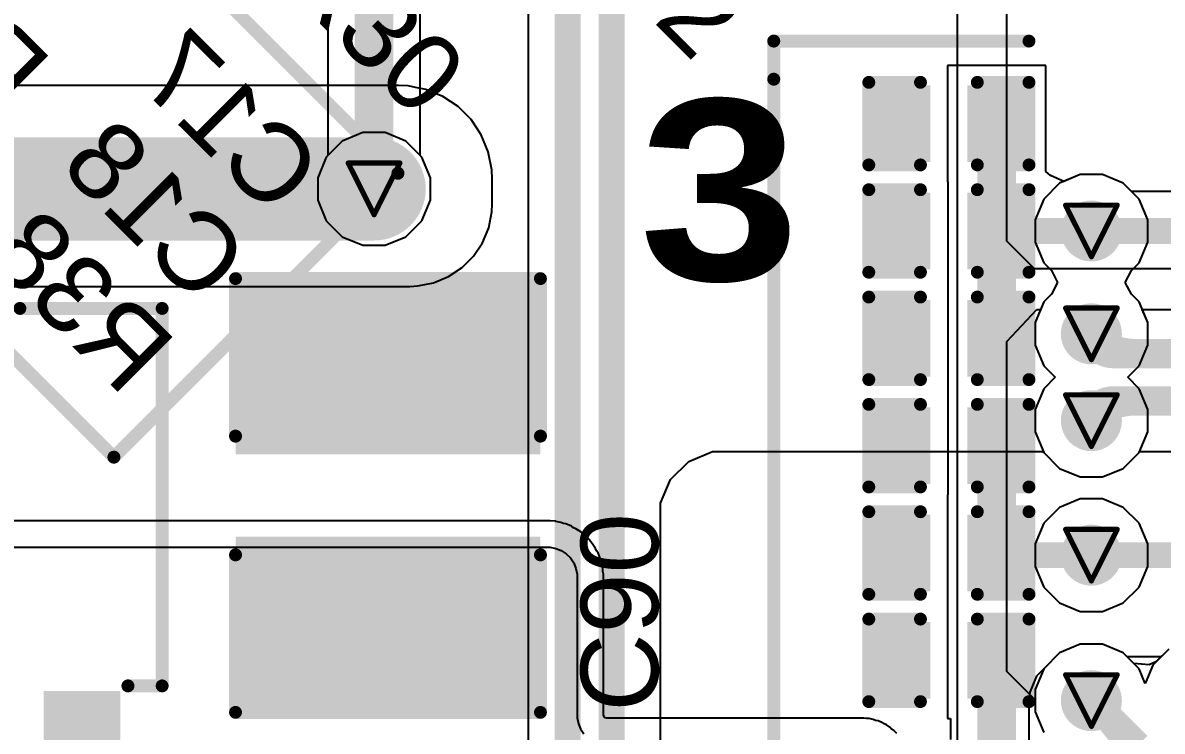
# Model space of a CAD drawing. Header units: inches. Extents: x 0 to 5359, y 0 to 5098.
# Drawn here: x 54.71 to 65.92, y 39.18 to 46.15 of the extents above; entities that cross this region are included whole.
import ezdxf

# ---------------------------------------------------------------- set-up
doc = ezdxf.new("R2010")
doc.units = ezdxf.units.IN
for name, color, linetype in [('Bottom Layer', 5, 'Continuous'), ('Bottom Overlay', 54, 'Continuous'), ('Drill Drawing', 1, 'Continuous'), ('Layer 1', 16, 'Continuous'), ('Layer 2', 76, 'Continuous'), ('Top Layer', 1, 'Continuous'), ('Top Overlay', 2, 'Continuous'), ('Top Paste', 8, 'Continuous'), ('Top Solder', 216, 'Continuous'), ('Via Holes', 16, 'Continuous')]:
    doc.layers.add(name, color=color, linetype=linetype)
doc.styles.add('Arial', font='', dxfattribs={"height": 0.2})
doc.styles.add('Arial Black_Bold', font='', dxfattribs={"height": 0.2})
doc.styles.get('Arial').set_extended_font_data('Arial')
doc.styles.get('Arial Black_Bold').set_extended_font_data('Arial Black', bold=True)

# ---------------------------------------------------------------- blocks, each defined once
blk = doc.blocks.new('SOT_223_6__58')
at = {"layer": 'Top Layer'}
blk.add_hatch(color=1, dxfattribs=at).paths.add_polyline_path([(2.265, -2.025), (2.815, -2.025), (2.815, -4.175), (2.265, -4.175)])
at = {"layer": 'Top Paste'}
blk.add_hatch(color=8, dxfattribs=at).paths.add_polyline_path([(2.265, -2.025), (2.815, -2.025), (2.815, -4.175), (2.265, -4.175)])
at = {"layer": 'Top Solder'}
blk.add_hatch(color=216, dxfattribs=at).paths.add_polyline_path([(2.163, -1.923), (2.917, -1.923), (2.917, -4.277), (2.163, -4.277)])
at = {"layer": 'Top Overlay'}
for points in [[(1.929, 1.84, 0.127, 0.127, 0), (3.327, 1.84, 0.127, 0.127, 0)], [(3.327, -1.873, 0.127, 0.127, 0), (3.327, 1.84, 0.127, 0.127, 0)], [(2.991, -1.873, 0.127, 0.127, 0), (3.327, -1.873, 0.127, 0.127, 0)]]:
    blk.add_lwpolyline(points, format="xyseb", dxfattribs=at)
for points in [[(1.897, 1.84, 0.0635, 0.0635, 1), (1.96, 1.84, 0.0635, 0.0635, 1)], [(3.296, 1.84, 0.0635, 0.0635, 1), (3.359, 1.84, 0.0635, 0.0635, 1)], [(3.296, 1.84, 0.0635, 0.0635, 1), (3.359, 1.84, 0.0635, 0.0635, 1)], [(2.959, -1.873, 0.0635, 0.0635, 1), (3.023, -1.873, 0.0635, 0.0635, 1)], [(3.296, -1.873, 0.0635, 0.0635, 1), (3.359, -1.873, 0.0635, 0.0635, 1)], [(3.296, -1.873, 0.0635, 0.0635, 1), (3.359, -1.873, 0.0635, 0.0635, 1)]]:
    blk.add_lwpolyline(points, format="xyseb", close=True, dxfattribs=at)
blk = doc.blocks.new('C___0402_259')
at = {"layer": 'Top Layer'}
for points in [[(-0.699, -0.318), (-0.699, 0.318), (-0.241, 0.318), (-0.241, -0.318)], [(0.241, -0.318), (0.241, 0.318), (0.699, 0.318), (0.699, -0.318)]]:
    blk.add_hatch(color=1, dxfattribs=at).paths.add_polyline_path(points)
at = {"layer": 'Top Paste'}
for points in [[(-0.699, -0.318), (-0.699, 0.318), (-0.241, 0.318), (-0.241, -0.318)], [(0.241, -0.318), (0.241, 0.318), (0.699, 0.318), (0.699, -0.318)]]:
    blk.add_hatch(color=8, dxfattribs=at).paths.add_polyline_path(points)
at = {"layer": 'Top Solder'}
for points in [[(-0.758, -0.377), (-0.758, 0.377), (-0.181, 0.377), (-0.181, -0.377)], [(0.181, -0.377), (0.181, 0.377), (0.759, 0.377), (0.759, -0.377)]]:
    blk.add_hatch(color=216, dxfattribs=at).paths.add_polyline_path(points)
at = {"layer": 'Top Overlay'}
for points in [[(-0.787, -0.406, 0.127, 0.127, 0), (-0.787, 0.406, 0.127, 0.127, 0)], [(-0.787, 0.406, 0.127, 0.127, 0), (-0.279, 0.406, 0.127, 0.127, 0)], [(0.279, 0.406, 0.127, 0.127, 0), (0.787, 0.406, 0.127, 0.127, 0)], [(0.787, -0.406, 0.127, 0.127, 0), (0.787, 0.406, 0.127, 0.127, 0)], [(-0.787, -0.406, 0.127, 0.127, 0), (-0.279, -0.406, 0.127, 0.127, 0)], [(0.279, -0.406, 0.127, 0.127, 0), (0.787, -0.406, 0.127, 0.127, 0)]]:
    blk.add_lwpolyline(points, format="xyseb", dxfattribs=at)
for points in [[(-0.819, 0.406, 0.0635, 0.0635, 1), (-0.756, 0.406, 0.0635, 0.0635, 1)], [(-0.819, 0.406, 0.0635, 0.0635, 1), (-0.756, 0.406, 0.0635, 0.0635, 1)], [(-0.311, 0.406, 0.0635, 0.0635, 1), (-0.248, 0.406, 0.0635, 0.0635, 1)], [(0.248, 0.406, 0.0635, 0.0635, 1), (0.311, 0.406, 0.0635, 0.0635, 1)], [(0.756, 0.406, 0.0635, 0.0635, 1), (0.819, 0.406, 0.0635, 0.0635, 1)], [(0.756, 0.406, 0.0635, 0.0635, 1), (0.819, 0.406, 0.0635, 0.0635, 1)], [(-0.819, -0.406, 0.0635, 0.0635, 1), (-0.756, -0.406, 0.0635, 0.0635, 1)], [(-0.819, -0.406, 0.0635, 0.0635, 1), (-0.756, -0.406, 0.0635, 0.0635, 1)], [(-0.311, -0.406, 0.0635, 0.0635, 1), (-0.248, -0.406, 0.0635, 0.0635, 1)], [(0.248, -0.406, 0.0635, 0.0635, 1), (0.311, -0.406, 0.0635, 0.0635, 1)], [(0.756, -0.406, 0.0635, 0.0635, 1), (0.819, -0.406, 0.0635, 0.0635, 1)], [(0.756, -0.406, 0.0635, 0.0635, 1), (0.819, -0.406, 0.0635, 0.0635, 1)]]:
    blk.add_lwpolyline(points, format="xyseb", close=True, dxfattribs=at)
blk = doc.blocks.new('C___0402_263')
at = {"layer": 'Top Layer'}
for points in [[(-0.699, -0.318), (-0.699, 0.317), (-0.241, 0.317), (-0.241, -0.318)], [(0.241, -0.318), (0.241, 0.317), (0.698, 0.317), (0.698, -0.318)]]:
    blk.add_hatch(color=1, dxfattribs=at).paths.add_polyline_path(points)
at = {"layer": 'Top Paste'}
for points in [[(-0.699, -0.318), (-0.699, 0.317), (-0.241, 0.317), (-0.241, -0.318)], [(0.241, -0.318), (0.241, 0.317), (0.698, 0.317), (0.698, -0.318)]]:
    blk.add_hatch(color=8, dxfattribs=at).paths.add_polyline_path(points)
at = {"layer": 'Top Solder'}
for points in [[(-0.759, -0.378), (-0.759, 0.377), (-0.181, 0.377), (-0.181, -0.378)], [(0.181, -0.378), (0.181, 0.377), (0.758, 0.377), (0.758, -0.378)]]:
    blk.add_hatch(color=216, dxfattribs=at).paths.add_polyline_path(points)
at = {"layer": 'Top Overlay'}
for points in [[(-0.787, 0.406, 0.127, 0.127, 0), (-0.279, 0.406, 0.127, 0.127, 0)], [(-0.787, -0.406, 0.127, 0.127, 0), (-0.787, 0.406, 0.127, 0.127, 0)], [(0.279, 0.406, 0.127, 0.127, 0), (0.787, 0.406, 0.127, 0.127, 0)], [(0.787, 0.406, 0.127, 0.127, 0), (0.787, -0.406, 0.127, 0.127, 0)], [(-0.787, -0.406, 0.127, 0.127, 0), (-0.279, -0.406, 0.127, 0.127, 0)], [(0.279, -0.406, 0.127, 0.127, 0), (0.787, -0.406, 0.127, 0.127, 0)]]:
    blk.add_lwpolyline(points, format="xyseb", dxfattribs=at)
for points in [[(-0.819, 0.406, 0.0635, 0.0635, 1), (-0.756, 0.406, 0.0635, 0.0635, 1)], [(-0.819, 0.406, 0.0635, 0.0635, 1), (-0.756, 0.406, 0.0635, 0.0635, 1)], [(-0.311, 0.406, 0.0635, 0.0635, 1), (-0.248, 0.406, 0.0635, 0.0635, 1)], [(0.248, 0.406, 0.0635, 0.0635, 1), (0.311, 0.406, 0.0635, 0.0635, 1)], [(0.756, 0.406, 0.0635, 0.0635, 1), (0.819, 0.406, 0.0635, 0.0635, 1)], [(0.756, 0.406, 0.0635, 0.0635, 1), (0.819, 0.406, 0.0635, 0.0635, 1)], [(-0.819, -0.406, 0.0635, 0.0635, 1), (-0.756, -0.406, 0.0635, 0.0635, 1)], [(-0.819, -0.406, 0.0635, 0.0635, 1), (-0.756, -0.406, 0.0635, 0.0635, 1)], [(-0.311, -0.406, 0.0635, 0.0635, 1), (-0.248, -0.406, 0.0635, 0.0635, 1)], [(0.248, -0.406, 0.0635, 0.0635, 1), (0.311, -0.406, 0.0635, 0.0635, 1)], [(0.756, -0.406, 0.0635, 0.0635, 1), (0.819, -0.406, 0.0635, 0.0635, 1)], [(0.756, -0.406, 0.0635, 0.0635, 1), (0.819, -0.406, 0.0635, 0.0635, 1)]]:
    blk.add_lwpolyline(points, format="xyseb", close=True, dxfattribs=at)
blk = doc.blocks.new('C___0402_267')
at = {"layer": 'Top Layer'}
for points in [[(-0.699, -0.318), (-0.699, 0.318), (-0.241, 0.318), (-0.241, -0.318)], [(0.241, -0.318), (0.241, 0.318), (0.699, 0.318), (0.699, -0.318)]]:
    blk.add_hatch(color=1, dxfattribs=at).paths.add_polyline_path(points)
at = {"layer": 'Top Paste'}
for points in [[(-0.699, -0.318), (-0.699, 0.318), (-0.241, 0.318), (-0.241, -0.318)], [(0.241, -0.318), (0.241, 0.318), (0.699, 0.318), (0.699, -0.318)]]:
    blk.add_hatch(color=8, dxfattribs=at).paths.add_polyline_path(points)
at = {"layer": 'Top Solder'}
for points in [[(-0.758, -0.377), (-0.758, 0.377), (-0.181, 0.377), (-0.181, -0.377)], [(0.181, -0.377), (0.181, 0.377), (0.758, 0.377), (0.758, -0.377)]]:
    blk.add_hatch(color=216, dxfattribs=at).paths.add_polyline_path(points)
at = {"layer": 'Top Overlay'}
for points in [[(-0.787, 0.406, 0.127, 0.127, 0), (-0.279, 0.406, 0.127, 0.127, 0)], [(-0.787, -0.406, 0.127, 0.127, 0), (-0.787, 0.406, 0.127, 0.127, 0)], [(0.279, 0.406, 0.127, 0.127, 0), (0.787, 0.406, 0.127, 0.127, 0)], [(0.787, -0.406, 0.127, 0.127, 0), (0.787, 0.406, 0.127, 0.127, 0)], [(-0.787, -0.406, 0.127, 0.127, 0), (-0.279, -0.406, 0.127, 0.127, 0)], [(0.279, -0.406, 0.127, 0.127, 0), (0.787, -0.406, 0.127, 0.127, 0)]]:
    blk.add_lwpolyline(points, format="xyseb", dxfattribs=at)
for points in [[(-0.819, 0.406, 0.0635, 0.0635, 1), (-0.756, 0.406, 0.0635, 0.0635, 1)], [(-0.819, 0.406, 0.0635, 0.0635, 1), (-0.756, 0.406, 0.0635, 0.0635, 1)], [(-0.311, 0.406, 0.0635, 0.0635, 1), (-0.248, 0.406, 0.0635, 0.0635, 1)], [(0.248, 0.406, 0.0635, 0.0635, 1), (0.311, 0.406, 0.0635, 0.0635, 1)], [(0.756, 0.406, 0.0635, 0.0635, 1), (0.819, 0.406, 0.0635, 0.0635, 1)], [(0.756, 0.406, 0.0635, 0.0635, 1), (0.819, 0.406, 0.0635, 0.0635, 1)], [(-0.819, -0.406, 0.0635, 0.0635, 1), (-0.756, -0.406, 0.0635, 0.0635, 1)], [(-0.819, -0.406, 0.0635, 0.0635, 1), (-0.756, -0.406, 0.0635, 0.0635, 1)], [(-0.311, -0.406, 0.0635, 0.0635, 1), (-0.248, -0.406, 0.0635, 0.0635, 1)], [(0.248, -0.406, 0.0635, 0.0635, 1), (0.311, -0.406, 0.0635, 0.0635, 1)], [(0.756, -0.406, 0.0635, 0.0635, 1), (0.819, -0.406, 0.0635, 0.0635, 1)], [(0.756, -0.406, 0.0635, 0.0635, 1), (0.819, -0.406, 0.0635, 0.0635, 1)]]:
    blk.add_lwpolyline(points, format="xyseb", close=True, dxfattribs=at)
blk = doc.blocks.new('C___0402_268')
at = {"layer": 'Top Layer'}
for points in [[(-0.698, -0.318), (-0.698, 0.317), (-0.241, 0.317), (-0.241, -0.318)], [(0.241, -0.318), (0.241, 0.317), (0.699, 0.317), (0.699, -0.318)]]:
    blk.add_hatch(color=1, dxfattribs=at).paths.add_polyline_path(points)
at = {"layer": 'Top Paste'}
for points in [[(-0.698, -0.318), (-0.698, 0.317), (-0.241, 0.317), (-0.241, -0.318)], [(0.241, -0.318), (0.241, 0.317), (0.699, 0.317), (0.699, -0.318)]]:
    blk.add_hatch(color=8, dxfattribs=at).paths.add_polyline_path(points)
at = {"layer": 'Top Solder'}
for points in [[(-0.758, -0.378), (-0.758, 0.377), (-0.181, 0.377), (-0.181, -0.378)], [(0.181, -0.378), (0.181, 0.377), (0.759, 0.377), (0.759, -0.378)]]:
    blk.add_hatch(color=216, dxfattribs=at).paths.add_polyline_path(points)
at = {"layer": 'Top Overlay'}
for points in [[(-0.787, 0.406, 0.127, 0.127, 0), (-0.787, -0.406, 0.127, 0.127, 0)], [(-0.787, 0.406, 0.127, 0.127, 0), (-0.279, 0.406, 0.127, 0.127, 0)], [(0.279, 0.406, 0.127, 0.127, 0), (0.787, 0.406, 0.127, 0.127, 0)], [(0.787, -0.406, 0.127, 0.127, 0), (0.787, 0.406, 0.127, 0.127, 0)], [(-0.787, -0.406, 0.127, 0.127, 0), (-0.279, -0.406, 0.127, 0.127, 0)], [(0.279, -0.406, 0.127, 0.127, 0), (0.787, -0.406, 0.127, 0.127, 0)]]:
    blk.add_lwpolyline(points, format="xyseb", dxfattribs=at)
for points in [[(-0.819, 0.406, 0.0635, 0.0635, 1), (-0.756, 0.406, 0.0635, 0.0635, 1)], [(-0.819, 0.406, 0.0635, 0.0635, 1), (-0.756, 0.406, 0.0635, 0.0635, 1)], [(-0.311, 0.406, 0.0635, 0.0635, 1), (-0.248, 0.406, 0.0635, 0.0635, 1)], [(0.248, 0.406, 0.0635, 0.0635, 1), (0.311, 0.406, 0.0635, 0.0635, 1)], [(0.756, 0.406, 0.0635, 0.0635, 1), (0.819, 0.406, 0.0635, 0.0635, 1)], [(0.756, 0.406, 0.0635, 0.0635, 1), (0.819, 0.406, 0.0635, 0.0635, 1)], [(-0.819, -0.406, 0.0635, 0.0635, 1), (-0.756, -0.406, 0.0635, 0.0635, 1)], [(-0.819, -0.406, 0.0635, 0.0635, 1), (-0.756, -0.406, 0.0635, 0.0635, 1)], [(-0.311, -0.406, 0.0635, 0.0635, 1), (-0.248, -0.406, 0.0635, 0.0635, 1)], [(0.248, -0.406, 0.0635, 0.0635, 1), (0.311, -0.406, 0.0635, 0.0635, 1)], [(0.756, -0.406, 0.0635, 0.0635, 1), (0.819, -0.406, 0.0635, 0.0635, 1)], [(0.756, -0.406, 0.0635, 0.0635, 1), (0.819, -0.406, 0.0635, 0.0635, 1)]]:
    blk.add_lwpolyline(points, format="xyseb", close=True, dxfattribs=at)
blk = doc.blocks.new('C___0402_269')
at = {"layer": 'Top Layer'}
for points in [[(-0.698, -0.318), (-0.698, 0.318), (-0.241, 0.318), (-0.241, -0.318)], [(0.241, -0.318), (0.241, 0.318), (0.699, 0.318), (0.699, -0.318)]]:
    blk.add_hatch(color=1, dxfattribs=at).paths.add_polyline_path(points)
at = {"layer": 'Top Paste'}
for points in [[(-0.698, -0.318), (-0.698, 0.318), (-0.241, 0.318), (-0.241, -0.318)], [(0.241, -0.318), (0.241, 0.318), (0.699, 0.318), (0.699, -0.318)]]:
    blk.add_hatch(color=8, dxfattribs=at).paths.add_polyline_path(points)
at = {"layer": 'Top Solder'}
for points in [[(-0.758, -0.377), (-0.758, 0.377), (-0.181, 0.377), (-0.181, -0.377)], [(0.181, -0.377), (0.181, 0.377), (0.759, 0.377), (0.759, -0.377)]]:
    blk.add_hatch(color=216, dxfattribs=at).paths.add_polyline_path(points)
at = {"layer": 'Top Overlay'}
for points in [[(-0.787, -0.406, 0.127, 0.127, 0), (-0.787, 0.406, 0.127, 0.127, 0)], [(-0.787, 0.406, 0.127, 0.127, 0), (-0.279, 0.406, 0.127, 0.127, 0)], [(0.279, 0.406, 0.127, 0.127, 0), (0.787, 0.406, 0.127, 0.127, 0)], [(0.787, 0.406, 0.127, 0.127, 0), (0.787, -0.406, 0.127, 0.127, 0)], [(-0.787, -0.406, 0.127, 0.127, 0), (-0.279, -0.406, 0.127, 0.127, 0)], [(0.279, -0.406, 0.127, 0.127, 0), (0.787, -0.406, 0.127, 0.127, 0)]]:
    blk.add_lwpolyline(points, format="xyseb", dxfattribs=at)
for points in [[(-0.819, 0.406, 0.0635, 0.0635, 1), (-0.756, 0.406, 0.0635, 0.0635, 1)], [(-0.819, 0.406, 0.0635, 0.0635, 1), (-0.756, 0.406, 0.0635, 0.0635, 1)], [(-0.311, 0.406, 0.0635, 0.0635, 1), (-0.248, 0.406, 0.0635, 0.0635, 1)], [(0.248, 0.406, 0.0635, 0.0635, 1), (0.311, 0.406, 0.0635, 0.0635, 1)], [(0.756, 0.406, 0.0635, 0.0635, 1), (0.819, 0.406, 0.0635, 0.0635, 1)], [(0.756, 0.406, 0.0635, 0.0635, 1), (0.819, 0.406, 0.0635, 0.0635, 1)], [(-0.819, -0.406, 0.0635, 0.0635, 1), (-0.756, -0.406, 0.0635, 0.0635, 1)], [(-0.819, -0.406, 0.0635, 0.0635, 1), (-0.756, -0.406, 0.0635, 0.0635, 1)], [(-0.311, -0.406, 0.0635, 0.0635, 1), (-0.248, -0.406, 0.0635, 0.0635, 1)], [(0.248, -0.406, 0.0635, 0.0635, 1), (0.311, -0.406, 0.0635, 0.0635, 1)], [(0.756, -0.406, 0.0635, 0.0635, 1), (0.819, -0.406, 0.0635, 0.0635, 1)], [(0.756, -0.406, 0.0635, 0.0635, 1), (0.819, -0.406, 0.0635, 0.0635, 1)]]:
    blk.add_lwpolyline(points, format="xyseb", close=True, dxfattribs=at)
blk = doc.blocks.new('C___0402_270')
at = {"layer": 'Top Layer'}
for points in [[(-0.698, -0.317), (-0.698, 0.318), (-0.241, 0.318), (-0.241, -0.317)], [(0.241, -0.317), (0.241, 0.318), (0.698, 0.318), (0.698, -0.317)]]:
    blk.add_hatch(color=1, dxfattribs=at).paths.add_polyline_path(points)
at = {"layer": 'Top Paste'}
for points in [[(-0.698, -0.317), (-0.698, 0.318), (-0.241, 0.318), (-0.241, -0.317)], [(0.241, -0.317), (0.241, 0.318), (0.698, 0.318), (0.698, -0.317)]]:
    blk.add_hatch(color=8, dxfattribs=at).paths.add_polyline_path(points)
at = {"layer": 'Top Solder'}
for points in [[(-0.758, -0.377), (-0.758, 0.378), (-0.181, 0.378), (-0.181, -0.377)], [(0.181, -0.377), (0.181, 0.378), (0.758, 0.378), (0.758, -0.377)]]:
    blk.add_hatch(color=216, dxfattribs=at).paths.add_polyline_path(points)
at = {"layer": 'Top Overlay'}
for points in [[(-0.787, -0.406, 0.127, 0.127, 0), (-0.787, 0.406, 0.127, 0.127, 0)], [(-0.787, 0.406, 0.127, 0.127, 0), (-0.279, 0.406, 0.127, 0.127, 0)], [(0.279, 0.406, 0.127, 0.127, 0), (0.787, 0.406, 0.127, 0.127, 0)], [(0.787, -0.406, 0.127, 0.127, 0), (0.787, 0.406, 0.127, 0.127, 0)], [(-0.787, -0.406, 0.127, 0.127, 0), (-0.279, -0.406, 0.127, 0.127, 0)], [(0.279, -0.406, 0.127, 0.127, 0), (0.787, -0.406, 0.127, 0.127, 0)]]:
    blk.add_lwpolyline(points, format="xyseb", dxfattribs=at)
for points in [[(-0.819, 0.406, 0.0635, 0.0635, 1), (-0.756, 0.406, 0.0635, 0.0635, 1)], [(-0.819, 0.406, 0.0635, 0.0635, 1), (-0.756, 0.406, 0.0635, 0.0635, 1)], [(-0.311, 0.406, 0.0635, 0.0635, 1), (-0.248, 0.406, 0.0635, 0.0635, 1)], [(0.248, 0.406, 0.0635, 0.0635, 1), (0.311, 0.406, 0.0635, 0.0635, 1)], [(0.756, 0.406, 0.0635, 0.0635, 1), (0.819, 0.406, 0.0635, 0.0635, 1)], [(0.756, 0.406, 0.0635, 0.0635, 1), (0.819, 0.406, 0.0635, 0.0635, 1)], [(-0.819, -0.406, 0.0635, 0.0635, 1), (-0.756, -0.406, 0.0635, 0.0635, 1)], [(-0.819, -0.406, 0.0635, 0.0635, 1), (-0.756, -0.406, 0.0635, 0.0635, 1)], [(-0.311, -0.406, 0.0635, 0.0635, 1), (-0.248, -0.406, 0.0635, 0.0635, 1)], [(0.248, -0.406, 0.0635, 0.0635, 1), (0.311, -0.406, 0.0635, 0.0635, 1)], [(0.756, -0.406, 0.0635, 0.0635, 1), (0.819, -0.406, 0.0635, 0.0635, 1)], [(0.756, -0.406, 0.0635, 0.0635, 1), (0.819, -0.406, 0.0635, 0.0635, 1)]]:
    blk.add_lwpolyline(points, format="xyseb", close=True, dxfattribs=at)
blk = doc.blocks.new('C___1210_299')
at = {"layer": 'Top Layer'}
for points in [[(-2.032, 1.397), (-0.508, 1.397), (-0.508, -1.397), (-2.032, -1.397)], [(0.508, 1.397), (2.032, 1.397), (2.032, -1.397), (0.508, -1.397)]]:
    blk.add_hatch(color=1, dxfattribs=at).paths.add_polyline_path(points)
at = {"layer": 'Top Paste'}
for points in [[(-2.032, 1.397), (-0.508, 1.397), (-0.508, -1.397), (-2.032, -1.397)], [(0.508, 1.397), (2.032, 1.397), (2.032, -1.397), (0.508, -1.397)]]:
    blk.add_hatch(color=8, dxfattribs=at).paths.add_polyline_path(points)
at = {"layer": 'Top Solder'}
for points in [[(-2.134, 1.499), (-0.406, 1.499), (-0.406, -1.499), (-2.134, -1.499)], [(0.406, 1.499), (2.134, 1.499), (2.134, -1.499), (0.406, -1.499)]]:
    blk.add_hatch(color=216, dxfattribs=at).paths.add_polyline_path(points)
at = {"layer": 'Top Overlay'}
for points in [[(-2.134, 1.499, 0.127, 0.127, 0), (-0.584, 1.499, 0.127, 0.127, 0)], [(-2.134, -1.499, 0.127, 0.127, 0), (-2.134, 1.499, 0.127, 0.127, 0)], [(0.584, 1.499, 0.127, 0.127, 0), (2.134, 1.499, 0.127, 0.127, 0)], [(2.134, -1.499, 0.127, 0.127, 0), (2.134, 1.499, 0.127, 0.127, 0)], [(-2.134, -1.499, 0.127, 0.127, 0), (-0.584, -1.499, 0.127, 0.127, 0)], [(0.584, -1.499, 0.127, 0.127, 0), (2.134, -1.499, 0.127, 0.127, 0)]]:
    blk.add_lwpolyline(points, format="xyseb", dxfattribs=at)
for points in [[(-2.165, 1.499, 0.0635, 0.0635, 1), (-2.102, 1.499, 0.0635, 0.0635, 1)], [(-2.165, 1.499, 0.0635, 0.0635, 1), (-2.102, 1.499, 0.0635, 0.0635, 1)], [(-0.616, 1.499, 0.0635, 0.0635, 1), (-0.552, 1.499, 0.0635, 0.0635, 1)], [(0.552, 1.499, 0.0635, 0.0635, 1), (0.616, 1.499, 0.0635, 0.0635, 1)], [(2.102, 1.499, 0.0635, 0.0635, 1), (2.165, 1.499, 0.0635, 0.0635, 1)], [(2.102, 1.499, 0.0635, 0.0635, 1), (2.165, 1.499, 0.0635, 0.0635, 1)], [(-2.165, -1.499, 0.0635, 0.0635, 1), (-2.102, -1.499, 0.0635, 0.0635, 1)], [(-2.165, -1.499, 0.0635, 0.0635, 1), (-2.102, -1.499, 0.0635, 0.0635, 1)], [(-0.616, -1.499, 0.0635, 0.0635, 1), (-0.552, -1.499, 0.0635, 0.0635, 1)], [(0.552, -1.499, 0.0635, 0.0635, 1), (0.616, -1.499, 0.0635, 0.0635, 1)], [(2.102, -1.499, 0.0635, 0.0635, 1), (2.165, -1.499, 0.0635, 0.0635, 1)], [(2.102, -1.499, 0.0635, 0.0635, 1), (2.165, -1.499, 0.0635, 0.0635, 1)]]:
    blk.add_lwpolyline(points, format="xyseb", close=True, dxfattribs=at)

msp = doc.modelspace()

# ---------------------------------------------------------------- hatches: boundary and pattern name
at = {"layer": 'Bottom Layer'}
h = msp.add_hatch(color=5, dxfattribs=at)
edge = h.paths.add_edge_path()
edge.add_arc((58.167, 44.52), 0.3, 0, 360)
h = msp.add_hatch(color=5, dxfattribs=at)
edge = h.paths.add_edge_path()
edge.add_arc((65.22, 44.106), 0.3, 0, 360)
h = msp.add_hatch(color=5, dxfattribs=at)
edge = h.paths.add_edge_path()
edge.add_arc((65.22, 43.094), 0.3, 0, 360)
h = msp.add_hatch(color=5, dxfattribs=at)
edge = h.paths.add_edge_path()
edge.add_arc((65.22, 42.24), 0.3, 0, 360)
h = msp.add_hatch(color=5, dxfattribs=at)
edge = h.paths.add_edge_path()
edge.add_arc((65.22, 40.917), 0.3, 0, 360)
h = msp.add_hatch(color=5, dxfattribs=at)
edge = h.paths.add_edge_path()
edge.add_arc((65.22, 39.486), 0.3, 0, 360)
at = {"layer": 'Layer 1'}
h = msp.add_hatch(color=16, dxfattribs=at)
edge = h.paths.add_edge_path()
edge.add_arc((58.167, 44.52), 0.3, 0, 360)
h = msp.add_hatch(color=16, dxfattribs=at)
edge = h.paths.add_edge_path()
edge.add_arc((65.22, 44.106), 0.3, 0, 360)
h = msp.add_hatch(color=16, dxfattribs=at)
edge = h.paths.add_edge_path()
edge.add_arc((65.22, 43.094), 0.3, 0, 360)
h = msp.add_hatch(color=16, dxfattribs=at)
edge = h.paths.add_edge_path()
edge.add_arc((65.22, 42.24), 0.3, 0, 360)
h = msp.add_hatch(color=16, dxfattribs=at)
edge = h.paths.add_edge_path()
edge.add_arc((65.22, 40.917), 0.3, 0, 360)
h = msp.add_hatch(color=16, dxfattribs=at)
edge = h.paths.add_edge_path()
edge.add_arc((65.22, 39.486), 0.3, 0, 360)
at = {"layer": 'Layer 2'}
h = msp.add_hatch(color=76, dxfattribs=at)
edge = h.paths.add_edge_path()
edge.add_arc((58.167, 44.52), 0.3, 0, 360)
h = msp.add_hatch(color=76, dxfattribs=at)
edge = h.paths.add_edge_path()
edge.add_arc((65.22, 44.106), 0.3, 0, 360)
h = msp.add_hatch(color=76, dxfattribs=at)
edge = h.paths.add_edge_path()
edge.add_arc((65.22, 43.094), 0.3, 0, 360)
h = msp.add_hatch(color=76, dxfattribs=at)
edge = h.paths.add_edge_path()
edge.add_arc((65.22, 42.24), 0.3, 0, 360)
h = msp.add_hatch(color=76, dxfattribs=at)
edge = h.paths.add_edge_path()
edge.add_arc((65.22, 40.917), 0.3, 0, 360)
h = msp.add_hatch(color=76, dxfattribs=at)
edge = h.paths.add_edge_path()
edge.add_arc((65.22, 39.486), 0.3, 0, 360)
at = {"layer": 'Top Layer'}
h = msp.add_hatch(color=1, dxfattribs=at)
edge = h.paths.add_edge_path()
edge.add_arc((58.167, 44.52), 0.3, 0, 360)
h = msp.add_hatch(color=1, dxfattribs=at)
edge = h.paths.add_edge_path()
edge.add_arc((65.22, 44.106), 0.3, 0, 360)
h = msp.add_hatch(color=1, dxfattribs=at)
edge = h.paths.add_edge_path()
edge.add_arc((65.22, 43.094), 0.3, 0, 360)
h = msp.add_hatch(color=1, dxfattribs=at)
edge = h.paths.add_edge_path()
edge.add_arc((65.22, 42.24), 0.3, 0, 360)
h = msp.add_hatch(color=1, dxfattribs=at)
edge = h.paths.add_edge_path()
edge.add_arc((65.22, 40.917), 0.3, 0, 360)
h = msp.add_hatch(color=1, dxfattribs=at)
edge = h.paths.add_edge_path()
edge.add_arc((65.22, 39.486), 0.3, 0, 360)
at = {"layer": 'Via Holes'}
h = msp.add_hatch(color=7, dxfattribs=at)
edge = h.paths.add_edge_path()
edge.add_arc((58.167, 44.52), 0.15, 0, 360)
h = msp.add_hatch(color=7, dxfattribs=at)
edge = h.paths.add_edge_path()
edge.add_arc((65.22, 44.106), 0.15, 0, 360)
h = msp.add_hatch(color=7, dxfattribs=at)
edge = h.paths.add_edge_path()
edge.add_arc((65.22, 43.094), 0.15, 0, 360)
h = msp.add_hatch(color=7, dxfattribs=at)
edge = h.paths.add_edge_path()
edge.add_arc((65.22, 42.24), 0.15, 0, 360)
h = msp.add_hatch(color=7, dxfattribs=at)
edge = h.paths.add_edge_path()
edge.add_arc((65.22, 40.917), 0.15, 0, 360)
h = msp.add_hatch(color=7, dxfattribs=at)
edge = h.paths.add_edge_path()
edge.add_arc((65.22, 39.486), 0.15, 0, 360)

# ---------------------------------------------------------------- linework, layer by layer
at = {"layer": 'Bottom Layer'}
for p, q in [((59.683, 49.248), (59.683, 33.332)), ((57.714, 47.172), (57.714, 44.85)), ((58.62, 44.85), (58.62, 47.172)), ((57.697, 44.833), (57.613, 44.63)), ((57.714, 44.85), (57.697, 44.833)), ((58.637, 44.833), (58.62, 44.85)), ((58.721, 44.63), (58.637, 44.833)), ((57.613, 44.63), (57.613, 44.409)), ((58.721, 44.409), (58.721, 44.63)), ((57.613, 44.409), (57.697, 44.206)), ((58.637, 44.206), (58.721, 44.409)), ((57.697, 44.206), (57.853, 44.05)), ((58.481, 44.05), (58.637, 44.206)), ((57.853, 44.05), (58.057, 43.966)), ((58.277, 43.966), (58.481, 44.05)), ((58.057, 43.966), (58.277, 43.966)), ((61.261, 41.839), (61.494, 41.935)), ((61.494, 41.935), (61.62, 41.935)), ((61.62, 41.935), (64.747, 41.935)), ((64.747, 41.935), (64.751, 41.926)), ((64.751, 41.926), (64.907, 41.77)), ((65.534, 41.77), (65.69, 41.926)), ((65.69, 41.926), (65.694, 41.935)), ((65.694, 41.935), (69.34, 41.935)), ((61.082, 41.66), (61.261, 41.839)), ((64.907, 41.77), (65.11, 41.686)), ((65.11, 41.686), (65.331, 41.686)), ((65.331, 41.686), (65.534, 41.77)), ((60.985, 41.427), (61.082, 41.66)), ((65.11, 41.471), (64.907, 41.386)), ((65.331, 41.471), (65.11, 41.471)), ((65.534, 41.386), (65.331, 41.471)), ((60.985, 41.3), (60.985, 41.427)), ((64.907, 41.386), (64.751, 41.231)), ((65.69, 41.231), (65.534, 41.386)), ((60.985, 37.29), (60.985, 41.3)), ((64.751, 41.231), (64.666, 41.027)), ((65.774, 41.027), (65.69, 41.231)), ((64.666, 41.027), (64.666, 40.806)), ((65.774, 40.806), (65.774, 41.027)), ((64.666, 40.806), (64.751, 40.603)), ((65.69, 40.603), (65.774, 40.806)), ((64.751, 40.603), (64.907, 40.447)), ((65.534, 40.447), (65.69, 40.603)), ((64.907, 40.447), (65.11, 40.363)), ((65.331, 40.363), (65.534, 40.447)), ((65.11, 40.363), (65.331, 40.363)), ((65.11, 40.04), (64.907, 39.956)), ((65.331, 40.04), (65.11, 40.04)), ((65.534, 39.956), (65.331, 40.04)), ((64.907, 39.956), (64.751, 39.8)), ((65.573, 39.917), (65.534, 39.956)), ((65.906, 39.917), (65.573, 39.917)), ((65.98, 39.991), (65.906, 39.917)), ((64.749, 39.795), (64.679, 39.725)), ((64.751, 39.8), (64.749, 39.795)), ((64.679, 39.725), (64.614, 39.57)), ((64.614, 39.57), (64.606, 39.486)), ((64.606, 39.486), (64.606, 37.403))]:
    msp.add_line(p, q, dxfattribs=at)
for points in [[(60.071, 33.332, 0.254, 0.254, 0), (60.071, 49.248, 0.254, 0.254, 0)], [(60.503, 33.332, 0.254, 0.254, 0), (60.503, 49.248, 0.254, 0.254, 0)], [(58.167, 44.52, 0.381, 0.381, 0), (58.167, 47.172, 0.381, 0.381, 0)], [(65.432, 42.883, 0.254, 0.254, -0.414214), (65.22, 43.094, 0.254, 0.254, 0)], [(65.432, 42.883, 0.254, 0.254, 0), (66.165, 42.883, 0.254, 0.254, 0)], [(65.22, 42.24, 0.254, 0.254, -0.414214), (65.432, 42.451, 0.254, 0.254, 0)], [(65.432, 42.451, 0.254, 0.254, 0), (66.343, 42.451, 0.254, 0.254, 0)], [(65.22, 39.512, 0.254, 0.254, 0), (65.681, 39.05, 0.254, 0.254, 0)]]:
    msp.add_lwpolyline(points, format="xyseb", dxfattribs=at)
for points in [[(58.072, 44.52, 0.191, 0.191, 1), (58.262, 44.52, 0.191, 0.191, 1)], [(65.157, 43.094, 0.127, 0.127, 1), (65.284, 43.094, 0.127, 0.127, 1)], [(65.368, 42.883, 0.127, 0.127, 1), (65.495, 42.883, 0.127, 0.127, 1)], [(65.368, 42.883, 0.127, 0.127, 1), (65.495, 42.883, 0.127, 0.127, 1)], [(65.368, 42.451, 0.127, 0.127, 1), (65.495, 42.451, 0.127, 0.127, 1)], [(65.368, 42.451, 0.127, 0.127, 1), (65.495, 42.451, 0.127, 0.127, 1)], [(65.157, 42.24, 0.127, 0.127, 1), (65.284, 42.24, 0.127, 0.127, 1)], [(65.157, 39.512, 0.127, 0.127, 1), (65.284, 39.512, 0.127, 0.127, 1)]]:
    msp.add_lwpolyline(points, format="xyseb", close=True, dxfattribs=at)
at = {"layer": 'Bottom Overlay'}
for points in [[(54.417, 48.658, 0.127, 0.127, 0), (58.402, 44.674, 0.127, 0.127, 0)], [(51.625, 45.865, 0.127, 0.127, 0), (55.609, 41.881, 0.127, 0.127, 0)], [(55.609, 41.881, 0.127, 0.127, 0), (58.402, 44.674, 0.127, 0.127, 0)]]:
    msp.add_lwpolyline(points, format="xyseb", dxfattribs=at)
for points in [[(58.37, 44.674, 0.0635, 0.0635, 1), (58.434, 44.674, 0.0635, 0.0635, 1)], [(58.37, 44.674, 0.0635, 0.0635, 1), (58.434, 44.674, 0.0635, 0.0635, 1)], [(55.577, 41.881, 0.0635, 0.0635, 1), (55.641, 41.881, 0.0635, 0.0635, 1)], [(55.577, 41.881, 0.0635, 0.0635, 1), (55.641, 41.881, 0.0635, 0.0635, 1)]]:
    msp.add_lwpolyline(points, format="xyseb", close=True, dxfattribs=at)
at = {"layer": 'Drill Drawing'}
for points in [[(57.913, 44.774, 0.0508, 0.0508, 0), (58.421, 44.774, 0.0508, 0.0508, 0)], [(57.913, 44.774, 0.0508, 0.0508, 0), (58.167, 44.266, 0.0508, 0.0508, 0)], [(58.167, 44.266, 0.0508, 0.0508, 0), (58.421, 44.774, 0.0508, 0.0508, 0)], [(64.966, 44.36, 0.0508, 0.0508, 0), (65.474, 44.36, 0.0508, 0.0508, 0)], [(64.966, 44.36, 0.0508, 0.0508, 0), (65.22, 43.852, 0.0508, 0.0508, 0)], [(65.22, 43.852, 0.0508, 0.0508, 0), (65.474, 44.36, 0.0508, 0.0508, 0)], [(64.966, 43.348, 0.0508, 0.0508, 0), (65.474, 43.348, 0.0508, 0.0508, 0)], [(64.966, 43.348, 0.0508, 0.0508, 0), (65.22, 42.84, 0.0508, 0.0508, 0)], [(65.22, 42.84, 0.0508, 0.0508, 0), (65.474, 43.348, 0.0508, 0.0508, 0)], [(64.966, 42.494, 0.0508, 0.0508, 0), (65.474, 42.494, 0.0508, 0.0508, 0)], [(64.966, 42.494, 0.0508, 0.0508, 0), (65.22, 41.986, 0.0508, 0.0508, 0)], [(65.22, 41.986, 0.0508, 0.0508, 0), (65.474, 42.494, 0.0508, 0.0508, 0)], [(64.966, 41.171, 0.0508, 0.0508, 0), (65.474, 41.171, 0.0508, 0.0508, 0)], [(64.966, 41.171, 0.0508, 0.0508, 0), (65.22, 40.663, 0.0508, 0.0508, 0)], [(65.22, 40.663, 0.0508, 0.0508, 0), (65.474, 41.171, 0.0508, 0.0508, 0)], [(64.966, 39.74, 0.0508, 0.0508, 0), (65.474, 39.74, 0.0508, 0.0508, 0)], [(64.966, 39.74, 0.0508, 0.0508, 0), (65.22, 39.232, 0.0508, 0.0508, 0)], [(65.22, 39.232, 0.0508, 0.0508, 0), (65.474, 39.74, 0.0508, 0.0508, 0)]]:
    msp.add_lwpolyline(points, format="xyseb", dxfattribs=at)
for points in [[(57.9, 44.774, 0.0254, 0.0254, 1), (57.926, 44.774, 0.0254, 0.0254, 1)], [(57.9, 44.774, 0.0254, 0.0254, 1), (57.926, 44.774, 0.0254, 0.0254, 1)], [(58.408, 44.774, 0.0254, 0.0254, 1), (58.434, 44.774, 0.0254, 0.0254, 1)], [(58.408, 44.774, 0.0254, 0.0254, 1), (58.434, 44.774, 0.0254, 0.0254, 1)], [(64.954, 44.36, 0.0254, 0.0254, 1), (64.979, 44.36, 0.0254, 0.0254, 1)], [(64.954, 44.36, 0.0254, 0.0254, 1), (64.979, 44.36, 0.0254, 0.0254, 1)], [(65.462, 44.36, 0.0254, 0.0254, 1), (65.487, 44.36, 0.0254, 0.0254, 1)], [(65.462, 44.36, 0.0254, 0.0254, 1), (65.487, 44.36, 0.0254, 0.0254, 1)], [(58.154, 44.266, 0.0254, 0.0254, 1), (58.18, 44.266, 0.0254, 0.0254, 1)], [(58.154, 44.266, 0.0254, 0.0254, 1), (58.18, 44.266, 0.0254, 0.0254, 1)], [(65.208, 43.852, 0.0254, 0.0254, 1), (65.233, 43.852, 0.0254, 0.0254, 1)], [(65.208, 43.852, 0.0254, 0.0254, 1), (65.233, 43.852, 0.0254, 0.0254, 1)], [(64.954, 43.348, 0.0254, 0.0254, 1), (64.979, 43.348, 0.0254, 0.0254, 1)], [(64.954, 43.348, 0.0254, 0.0254, 1), (64.979, 43.348, 0.0254, 0.0254, 1)], [(65.462, 43.348, 0.0254, 0.0254, 1), (65.487, 43.348, 0.0254, 0.0254, 1)], [(65.462, 43.348, 0.0254, 0.0254, 1), (65.487, 43.348, 0.0254, 0.0254, 1)], [(65.208, 42.84, 0.0254, 0.0254, 1), (65.233, 42.84, 0.0254, 0.0254, 1)], [(65.208, 42.84, 0.0254, 0.0254, 1), (65.233, 42.84, 0.0254, 0.0254, 1)], [(64.954, 42.494, 0.0254, 0.0254, 1), (64.979, 42.494, 0.0254, 0.0254, 1)], [(64.954, 42.494, 0.0254, 0.0254, 1), (64.979, 42.494, 0.0254, 0.0254, 1)], [(65.462, 42.494, 0.0254, 0.0254, 1), (65.487, 42.494, 0.0254, 0.0254, 1)], [(65.462, 42.494, 0.0254, 0.0254, 1), (65.487, 42.494, 0.0254, 0.0254, 1)], [(65.208, 41.986, 0.0254, 0.0254, 1), (65.233, 41.986, 0.0254, 0.0254, 1)], [(65.208, 41.986, 0.0254, 0.0254, 1), (65.233, 41.986, 0.0254, 0.0254, 1)], [(64.954, 41.171, 0.0254, 0.0254, 1), (64.979, 41.171, 0.0254, 0.0254, 1)], [(64.954, 41.171, 0.0254, 0.0254, 1), (64.979, 41.171, 0.0254, 0.0254, 1)], [(65.462, 41.171, 0.0254, 0.0254, 1), (65.487, 41.171, 0.0254, 0.0254, 1)], [(65.462, 41.171, 0.0254, 0.0254, 1), (65.487, 41.171, 0.0254, 0.0254, 1)], [(65.208, 40.663, 0.0254, 0.0254, 1), (65.233, 40.663, 0.0254, 0.0254, 1)], [(65.208, 40.663, 0.0254, 0.0254, 1), (65.233, 40.663, 0.0254, 0.0254, 1)], [(64.954, 39.74, 0.0254, 0.0254, 1), (64.979, 39.74, 0.0254, 0.0254, 1)], [(64.954, 39.74, 0.0254, 0.0254, 1), (64.979, 39.74, 0.0254, 0.0254, 1)], [(65.462, 39.74, 0.0254, 0.0254, 1), (65.487, 39.74, 0.0254, 0.0254, 1)], [(65.462, 39.74, 0.0254, 0.0254, 1), (65.487, 39.74, 0.0254, 0.0254, 1)], [(65.208, 39.232, 0.0254, 0.0254, 1), (65.233, 39.232, 0.0254, 0.0254, 1)], [(65.208, 39.232, 0.0254, 0.0254, 1), (65.233, 39.232, 0.0254, 0.0254, 1)]]:
    msp.add_lwpolyline(points, format="xyseb", close=True, dxfattribs=at)
at = {"layer": 'Layer 1'}
for p, q in [((58.057, 45.074), (57.853, 44.989)), ((58.277, 45.074), (58.057, 45.074)), ((58.481, 44.989), (58.277, 45.074)), ((57.853, 44.989), (57.697, 44.833)), ((58.637, 44.833), (58.481, 44.989)), ((57.697, 44.833), (57.613, 44.63)), ((58.721, 44.63), (58.637, 44.833)), ((57.613, 44.63), (57.613, 44.409)), ((58.721, 44.409), (58.721, 44.63)), ((65.11, 44.66), (64.907, 44.576)), ((65.331, 44.66), (65.11, 44.66)), ((65.534, 44.576), (65.331, 44.66)), ((64.907, 44.576), (64.751, 44.42)), ((65.69, 44.42), (65.534, 44.576)), ((57.613, 44.409), (57.697, 44.206)), ((58.637, 44.206), (58.721, 44.409)), ((64.751, 44.42), (64.666, 44.216)), ((65.774, 44.216), (65.69, 44.42)), ((57.697, 44.206), (57.853, 44.05)), ((58.481, 44.05), (58.637, 44.206)), ((64.666, 44.216), (64.666, 43.996)), ((65.774, 43.996), (65.774, 44.216)), ((57.853, 44.05), (58.057, 43.966)), ((58.277, 43.966), (58.481, 44.05)), ((58.057, 43.966), (58.277, 43.966)), ((64.666, 43.996), (64.751, 43.792)), ((65.69, 43.792), (65.774, 43.996)), ((64.751, 43.792), (64.827, 43.716)), ((64.827, 43.716), (64.888, 43.6)), ((65.553, 43.6), (65.614, 43.716)), ((65.614, 43.716), (65.69, 43.792)), ((64.888, 43.6), (64.827, 43.484)), ((65.614, 43.484), (65.553, 43.6)), ((64.827, 43.484), (64.751, 43.408)), ((65.69, 43.408), (65.614, 43.484)), ((64.751, 43.408), (64.666, 43.204)), ((65.774, 43.204), (65.69, 43.408)), ((64.666, 43.204), (64.666, 42.983)), ((65.774, 42.983), (65.774, 43.204)), ((64.666, 42.983), (64.751, 42.78)), ((65.69, 42.78), (65.774, 42.983)), ((64.751, 42.78), (64.864, 42.667)), ((65.577, 42.667), (65.69, 42.78)), ((64.864, 42.667), (64.751, 42.554)), ((65.69, 42.554), (65.577, 42.667)), ((64.751, 42.554), (64.666, 42.35)), ((65.774, 42.35), (65.69, 42.554)), ((64.666, 42.35), (64.666, 42.129)), ((65.774, 42.129), (65.774, 42.35)), ((64.666, 42.129), (64.751, 41.926)), ((65.69, 41.926), (65.774, 42.129)), ((64.751, 41.926), (64.907, 41.77)), ((65.534, 41.77), (65.69, 41.926)), ((64.907, 41.77), (65.11, 41.686)), ((65.11, 41.686), (65.331, 41.686)), ((65.331, 41.686), (65.534, 41.77)), ((65.11, 41.471), (64.907, 41.386)), ((65.331, 41.471), (65.11, 41.471)), ((65.534, 41.386), (65.331, 41.471)), ((64.907, 41.386), (64.751, 41.231)), ((65.69, 41.231), (65.534, 41.386)), ((64.751, 41.231), (64.666, 41.027)), ((65.774, 41.027), (65.69, 41.231)), ((64.666, 41.027), (64.666, 40.806)), ((65.774, 40.806), (65.774, 41.027)), ((64.666, 40.806), (64.751, 40.603)), ((65.69, 40.603), (65.774, 40.806)), ((64.751, 40.603), (64.907, 40.447)), ((65.534, 40.447), (65.69, 40.603)), ((64.907, 40.447), (65.11, 40.363)), ((65.331, 40.363), (65.534, 40.447)), ((65.11, 40.363), (65.331, 40.363)), ((65.11, 40.04), (64.907, 39.956)), ((65.331, 40.04), (65.11, 40.04)), ((65.534, 39.956), (65.331, 40.04)), ((64.907, 39.956), (64.751, 39.8)), ((65.639, 39.851), (65.534, 39.956)), ((65.98, 39.991), (65.855, 39.866)), ((64.751, 39.8), (64.666, 39.596)), ((65.787, 39.839), (65.639, 39.851)), ((65.855, 39.866), (65.787, 39.839)), ((64.666, 39.596), (64.666, 39.376)), ((64.666, 39.376), (64.751, 39.172))]:
    msp.add_line(p, q, dxfattribs=at)
at = {"layer": 'Layer 2'}
for p, q in [((63.899, 48.583), (63.899, 34.994)), ((64.389, 44.006), (64.389, 48.611)), ((58.411, 45.537), (48.402, 45.537)), ((58.501, 45.533), (58.411, 45.537)), ((58.411, 45.537), (58.411, 45.537)), ((58.411, 45.537), (58.411, 45.537)), ((58.411, 45.537), (58.411, 45.537)), ((58.574, 45.518), (58.501, 45.533)), ((58.677, 45.498), (58.574, 45.518)), ((58.844, 45.429), (58.677, 45.498)), ((58.993, 45.329), (58.844, 45.429)), ((59.121, 45.201), (58.993, 45.329)), ((59.221, 45.052), (59.121, 45.201)), ((59.29, 44.885), (59.221, 45.052)), ((59.325, 44.709), (59.29, 44.885)), ((59.329, 44.619), (59.325, 44.709)), ((59.329, 44.373), (59.329, 44.619)), ((59.325, 44.293), (59.329, 44.373)), ((59.329, 44.373), (59.329, 44.373)), ((59.294, 44.137), (59.325, 44.293)), ((59.233, 43.99), (59.294, 44.137)), ((59.145, 43.858), (59.233, 43.99)), ((64.662, 43.733), (64.389, 44.006)), ((59.032, 43.746), (59.145, 43.858)), ((58.9, 43.657), (59.032, 43.746)), ((66.625, 43.733), (64.662, 43.733)), ((58.597, 43.565), (58.753, 43.596)), ((58.753, 43.596), (58.9, 43.657)), ((36.985, 43.561), (58.518, 43.561)), ((58.518, 43.561), (58.597, 43.565)), ((64.389, 43.02), (64.684, 43.332)), ((64.719, 43.332), (64.666, 43.204)), ((64.684, 43.332), (64.719, 43.332)), ((65.774, 43.204), (65.721, 43.332)), ((65.721, 43.332), (66.782, 43.332)), ((64.666, 43.204), (64.666, 42.983)), ((65.774, 42.983), (65.774, 43.204)), ((64.389, 39.772), (64.389, 43.02)), ((64.666, 42.983), (64.751, 42.78)), ((65.69, 42.78), (65.774, 42.983)), ((64.751, 42.78), (64.864, 42.667)), ((65.577, 42.667), (65.69, 42.78)), ((64.864, 42.667), (64.751, 42.554)), ((65.69, 42.554), (65.577, 42.667)), ((64.751, 42.554), (64.666, 42.35)), ((65.774, 42.35), (65.69, 42.554)), ((64.666, 42.35), (64.666, 42.129)), ((65.774, 42.129), (65.774, 42.35)), ((64.666, 42.129), (64.751, 41.926)), ((65.69, 41.926), (65.774, 42.129)), ((64.751, 41.926), (64.907, 41.77)), ((65.534, 41.77), (65.69, 41.926)), ((64.907, 41.77), (65.11, 41.686)), ((65.11, 41.686), (65.331, 41.686)), ((65.331, 41.686), (65.534, 41.77)), ((65.11, 40.04), (64.907, 39.956)), ((65.331, 40.04), (65.11, 40.04)), ((65.534, 39.956), (65.331, 40.04)), ((64.907, 39.956), (64.751, 39.8)), ((65.69, 39.8), (65.534, 39.956)), ((65.98, 39.991), (65.824, 39.835)), ((64.666, 39.495), (64.389, 39.772)), ((64.751, 39.8), (64.666, 39.596)), ((65.75, 39.656), (65.69, 39.8)), ((65.824, 39.835), (65.75, 39.656)), ((64.666, 39.596), (64.666, 39.495))]:
    msp.add_line(p, q, dxfattribs=at)
msp.add_lwpolyline([(37.499, 44.52, 1.016, 1.016, 0), (58.167, 44.52, 1.016, 1.016, 0)], format="xyseb", dxfattribs=at)
msp.add_lwpolyline([(57.913, 44.52, 0.508, 0.508, 1), (58.421, 44.52, 0.508, 0.508, 1)], format="xyseb", close=True, dxfattribs=at)
at = {"layer": 'Top Layer'}
for p, q in [((64.772, 45.734), (63.806, 45.734)), ((63.806, 45.734), (63.806, 44.591)), ((64.772, 44.692), (64.772, 45.734)), ((58.057, 45.074), (57.853, 44.989)), ((58.277, 45.074), (58.057, 45.074)), ((58.481, 44.989), (58.277, 45.074)), ((57.853, 44.989), (57.697, 44.833)), ((58.637, 44.833), (58.481, 44.989)), ((57.697, 44.833), (57.613, 44.63)), ((58.721, 44.63), (58.637, 44.833)), ((57.613, 44.63), (57.613, 44.409)), ((58.721, 44.409), (58.721, 44.63)), ((63.806, 44.591), (63.807, 44.591)), ((63.807, 44.591), (63.807, 43.621)), ((64.817, 44.653), (64.772, 44.692)), ((64.95, 44.594), (64.817, 44.653)), ((65.11, 44.66), (64.95, 44.594)), ((65.331, 44.66), (65.11, 44.66)), ((65.534, 44.576), (65.331, 44.66)), ((65.615, 44.494), (65.534, 44.576)), ((67.735, 44.494), (65.615, 44.494)), ((57.613, 44.409), (57.697, 44.206)), ((58.637, 44.206), (58.721, 44.409)), ((57.697, 44.206), (57.853, 44.05)), ((58.481, 44.05), (58.637, 44.206)), ((57.853, 44.05), (58.057, 43.966)), ((58.277, 43.966), (58.481, 44.05)), ((58.057, 43.966), (58.277, 43.966)), ((63.807, 43.621), (63.807, 43.621)), ((63.807, 43.621), (63.807, 42.478)), ((63.807, 42.478), (63.807, 41.509)), ((63.807, 41.509), (63.806, 41.509)), ((63.806, 41.509), (63.806, 40.453)), ((59.779, 41.255), (54.113, 41.255)), ((59.868, 41.255), (59.779, 41.255)), ((59.869, 41.255), (59.868, 41.255)), ((59.898, 41.255), (59.869, 41.255)), ((59.955, 41.25), (59.898, 41.255)), ((59.955, 41.248), (59.955, 41.25)), ((60.005, 41.238), (59.955, 41.248)), ((60.029, 41.229), (60.005, 41.238)), ((60.054, 41.224), (60.029, 41.229)), ((60.107, 41.201), (60.054, 41.224)), ((60.129, 41.187), (60.107, 41.201)), ((60.152, 41.177), (60.129, 41.187)), ((60.2, 41.145), (60.152, 41.177)), ((60.218, 41.127), (60.2, 41.145)), ((60.24, 41.113), (60.218, 41.127)), ((60.281, 41.072), (60.24, 41.113)), ((60.295, 41.051), (60.281, 41.072)), ((60.313, 41.033), (60.295, 41.051)), ((60.345, 40.984), (60.313, 41.033)), ((54.153, 40.996), (59.868, 40.996)), ((59.868, 40.996), (59.898, 40.996)), ((59.898, 40.996), (59.955, 40.984)), ((59.955, 40.984), (60.008, 40.962)), ((60.008, 40.962), (60.057, 40.93)), ((60.057, 40.93), (60.098, 40.889)), ((60.355, 40.961), (60.345, 40.984)), ((60.369, 40.939), (60.355, 40.961)), ((60.391, 40.886), (60.369, 40.939)), ((60.098, 40.889), (60.13, 40.84)), ((60.13, 40.84), (60.152, 40.787)), ((60.152, 40.787), (60.164, 40.73)), ((60.396, 40.861), (60.391, 40.886)), ((60.406, 40.837), (60.396, 40.861)), ((60.418, 40.78), (60.406, 40.837)), ((60.164, 40.73), (60.164, 40.701)), ((60.164, 40.701), (60.164, 39.343)), ((60.418, 40.755), (60.418, 40.78)), ((60.422, 40.73), (60.418, 40.755)), ((60.422, 40.701), (60.422, 40.73)), ((60.422, 39.349), (60.422, 40.701)), ((63.806, 40.453), (63.806, 40.453)), ((63.806, 40.453), (63.806, 39.31)), ((60.164, 39.343), (60.165, 39.315)), ((60.423, 39.347), (60.422, 39.349)), ((60.425, 39.335), (60.423, 39.347)), ((60.427, 39.33), (60.425, 39.335)), ((60.43, 39.325), (60.427, 39.33)), ((60.434, 39.321), (60.43, 39.325)), ((60.165, 39.315), (60.176, 39.259)), ((60.176, 39.259), (60.198, 39.207)), ((60.439, 39.318), (60.434, 39.321)), ((60.444, 39.316), (60.439, 39.318)), ((60.455, 39.314), (60.444, 39.316)), ((60.458, 39.314), (60.455, 39.314)), ((62.984, 39.314), (60.458, 39.314)), ((63.009, 39.309), (62.984, 39.314)), ((63.034, 39.309), (63.009, 39.309)), ((63.074, 39.301), (63.034, 39.309)), ((63.097, 39.291), (63.074, 39.301)), ((63.122, 39.286), (63.097, 39.291)), ((63.16, 39.271), (63.122, 39.286)), ((63.181, 39.256), (63.16, 39.271)), ((63.204, 39.247), (63.181, 39.256)), ((63.238, 39.224), (63.204, 39.247)), ((63.256, 39.206), (63.238, 39.224)), ((63.806, 39.31), (63.836, 39.31)), ((63.836, 39.31), (63.836, 39.104)), ((60.198, 39.207), (60.229, 39.16)), ((63.277, 39.192), (63.256, 39.206)), ((63.306, 39.164), (63.277, 39.192))]:
    msp.add_line(p, q, dxfattribs=at)
for points in [[(64.289, 44.106, 0.381, 0.381, 0), (64.289, 45.162, 0.381, 0.381, 0)], [(64.289, 43.05, 0.381, 0.381, 0), (64.289, 44.106, 0.381, 0.381, 0)], [(64.289, 44.106, 0.254, 0.254, 0), (65.22, 44.106, 0.254, 0.254, 0)], [(64.289, 44.106, 0.178, 0.178, 0), (64.289, 44.106, 0.178, 0.178, 0)], [(65.22, 44.106, 0.254, 0.254, 0), (67.735, 44.106, 0.254, 0.254, 0)], [(65.648, 42.917, 0.254, 0.254, -0.198912), (65.22, 43.094, 0.254, 0.254, 0)], [(65.648, 42.917, 0.254, 0.254, 0), (67.982, 42.917, 0.254, 0.254, 0)], [(65.22, 42.24, 0.254, 0.254, -0.198912), (65.648, 42.417, 0.254, 0.254, 0)], [(65.648, 42.417, 0.254, 0.254, 0), (67.982, 42.417, 0.254, 0.254, 0)], [(64.289, 40.938, 0.381, 0.381, 0), (64.289, 41.994, 0.381, 0.381, 0)], [(64.391, 40.917, 0.254, 0.254, 0), (65.22, 40.917, 0.254, 0.254, 0)], [(65.22, 40.917, 0.254, 0.254, 0), (67.982, 40.917, 0.254, 0.254, 0)], [(64.289, 38.47, 0.381, 0.381, 0), (64.289, 39.882, 0.381, 0.381, 0)], [(65.22, 39.486, 0.229, 0.229, 0), (65.513, 39.127, 0.229, 0.229, 0)], [(65.955, 38.917, 0.229, 0.229, -0.225601), (65.513, 39.127, 0.229, 0.229, 0)]]:
    msp.add_lwpolyline(points, format="xyseb", dxfattribs=at)
for points in [[(64.194, 45.162, 0.191, 0.191, 1), (64.384, 45.162, 0.191, 0.191, 1)], [(64.194, 44.106, 0.191, 0.191, 1), (64.384, 44.106, 0.191, 0.191, 1)], [(64.194, 44.106, 0.191, 0.191, 1), (64.384, 44.106, 0.191, 0.191, 1)], [(64.226, 44.106, 0.127, 0.127, 1), (64.353, 44.106, 0.127, 0.127, 1)], [(64.245, 44.106, 0.0889, 0.0889, 1), (64.333, 44.106, 0.0889, 0.0889, 1)], [(64.245, 44.106, 0.0889, 0.0889, 1), (64.334, 44.106, 0.0889, 0.0889, 1)], [(65.157, 44.106, 0.127, 0.127, 1), (65.284, 44.106, 0.127, 0.127, 1)], [(65.157, 44.106, 0.127, 0.127, 1), (65.284, 44.106, 0.127, 0.127, 1)], [(64.194, 43.05, 0.191, 0.191, 1), (64.384, 43.05, 0.191, 0.191, 1)], [(65.157, 43.094, 0.127, 0.127, 1), (65.284, 43.094, 0.127, 0.127, 1)], [(65.584, 42.917, 0.127, 0.127, 1), (65.711, 42.917, 0.127, 0.127, 1)], [(65.584, 42.917, 0.127, 0.127, 1), (65.711, 42.917, 0.127, 0.127, 1)], [(65.584, 42.417, 0.127, 0.127, 1), (65.711, 42.417, 0.127, 0.127, 1)], [(65.584, 42.417, 0.127, 0.127, 1), (65.711, 42.417, 0.127, 0.127, 1)], [(65.157, 42.24, 0.127, 0.127, 1), (65.284, 42.24, 0.127, 0.127, 1)], [(64.194, 41.994, 0.191, 0.191, 1), (64.384, 41.994, 0.191, 0.191, 1)], [(64.194, 40.938, 0.191, 0.191, 1), (64.384, 40.938, 0.191, 0.191, 1)], [(64.327, 40.917, 0.127, 0.127, 1), (64.454, 40.917, 0.127, 0.127, 1)], [(65.157, 40.917, 0.127, 0.127, 1), (65.284, 40.917, 0.127, 0.127, 1)], [(65.157, 40.917, 0.127, 0.127, 1), (65.284, 40.917, 0.127, 0.127, 1)], [(64.193, 39.882, 0.191, 0.191, 1), (64.384, 39.882, 0.191, 0.191, 1)], [(65.163, 39.486, 0.114, 0.114, 1), (65.278, 39.486, 0.114, 0.114, 1)], [(65.456, 39.127, 0.114, 0.114, 1), (65.57, 39.127, 0.114, 0.114, 1)], [(65.456, 39.127, 0.114, 0.114, 1), (65.57, 39.127, 0.114, 0.114, 1)]]:
    msp.add_lwpolyline(points, format="xyseb", close=True, dxfattribs=at)
at = {"layer": 'Top Overlay'}
for points in [[(62.065, 45.974, 0.0635, 0.0635, 1), (62.129, 45.974, 0.0635, 0.0635, 1)], [(62.065, 45.974, 0.0635, 0.0635, 1), (62.129, 45.974, 0.0635, 0.0635, 1)], [(64.575, 45.974, 0.0635, 0.0635, 1), (64.638, 45.974, 0.0635, 0.0635, 1)], [(62.065, 45.599, 0.0635, 0.0635, 1), (62.129, 45.599, 0.0635, 0.0635, 1)], [(62.065, 45.599, 0.0635, 0.0635, 1), (62.129, 45.599, 0.0635, 0.0635, 1)]]:
    msp.add_lwpolyline(points, format="xyseb", close=True, dxfattribs=at)
for points in [[(62.097, 45.974, 0.127, 0.127, 0), (64.607, 45.974, 0.127, 0.127, 0)], [(62.097, 45.599, 0.127, 0.127, 0), (62.097, 45.974, 0.127, 0.127, 0)], [(62.097, 37.562, 0.127, 0.127, 0), (62.097, 45.599, 0.127, 0.127, 0)]]:
    msp.add_lwpolyline(points, format="xyseb", dxfattribs=at)

# ---------------------------------------------------------------- block references
for name, p in [('SOT_223_6__58', (52.756, 41.504)), ('C___0402_268', (63.819, 45.162)), ('C___0402_269', (63.819, 44.106)), ('C___0402_270', (63.819, 43.05)), ('C___0402_263', (63.819, 41.994)), ('C___0402_259', (63.819, 40.938)), ('C___0402_267', (63.819, 39.882))]:
    msp.add_blockref(name, p)
at = {"rotation": 270}
msp.add_blockref('C___1210_299', (58.304, 41.504), dxfattribs=at)

# ---------------------------------------------------------------- texts
at = {"layer": 'Bottom Overlay', "style": 'Arial', "text_generation_flag": 2}
for s, p in [('R29', (54.486, 45.23)), ('C17', (57.165, 44.226)), ('C18', (56.443, 43.351)), ('R38', (55.708, 42.463))]:
    msp.add_text(s, height=0.762, rotation=315, dxfattribs=at).set_placement(p)
at = {"layer": 'Top Overlay', "style": 'Arial'}
for s, rotation, p in [('C2', 315, (60.358, 46.715)), ('R30', 315, (57.206, 46.572)), ('C90', 90, (60.961, 39.377))]:
    msp.add_text(s, height=0.762, rotation=rotation, dxfattribs=at).set_placement(p)
at = {"layer": 'Top Overlay', "style": 'Arial Black_Bold'}
msp.add_text('3', height=1.778, dxfattribs=at).set_placement((60.773, 43.622))

doc.saveas('drawing.dxf')
